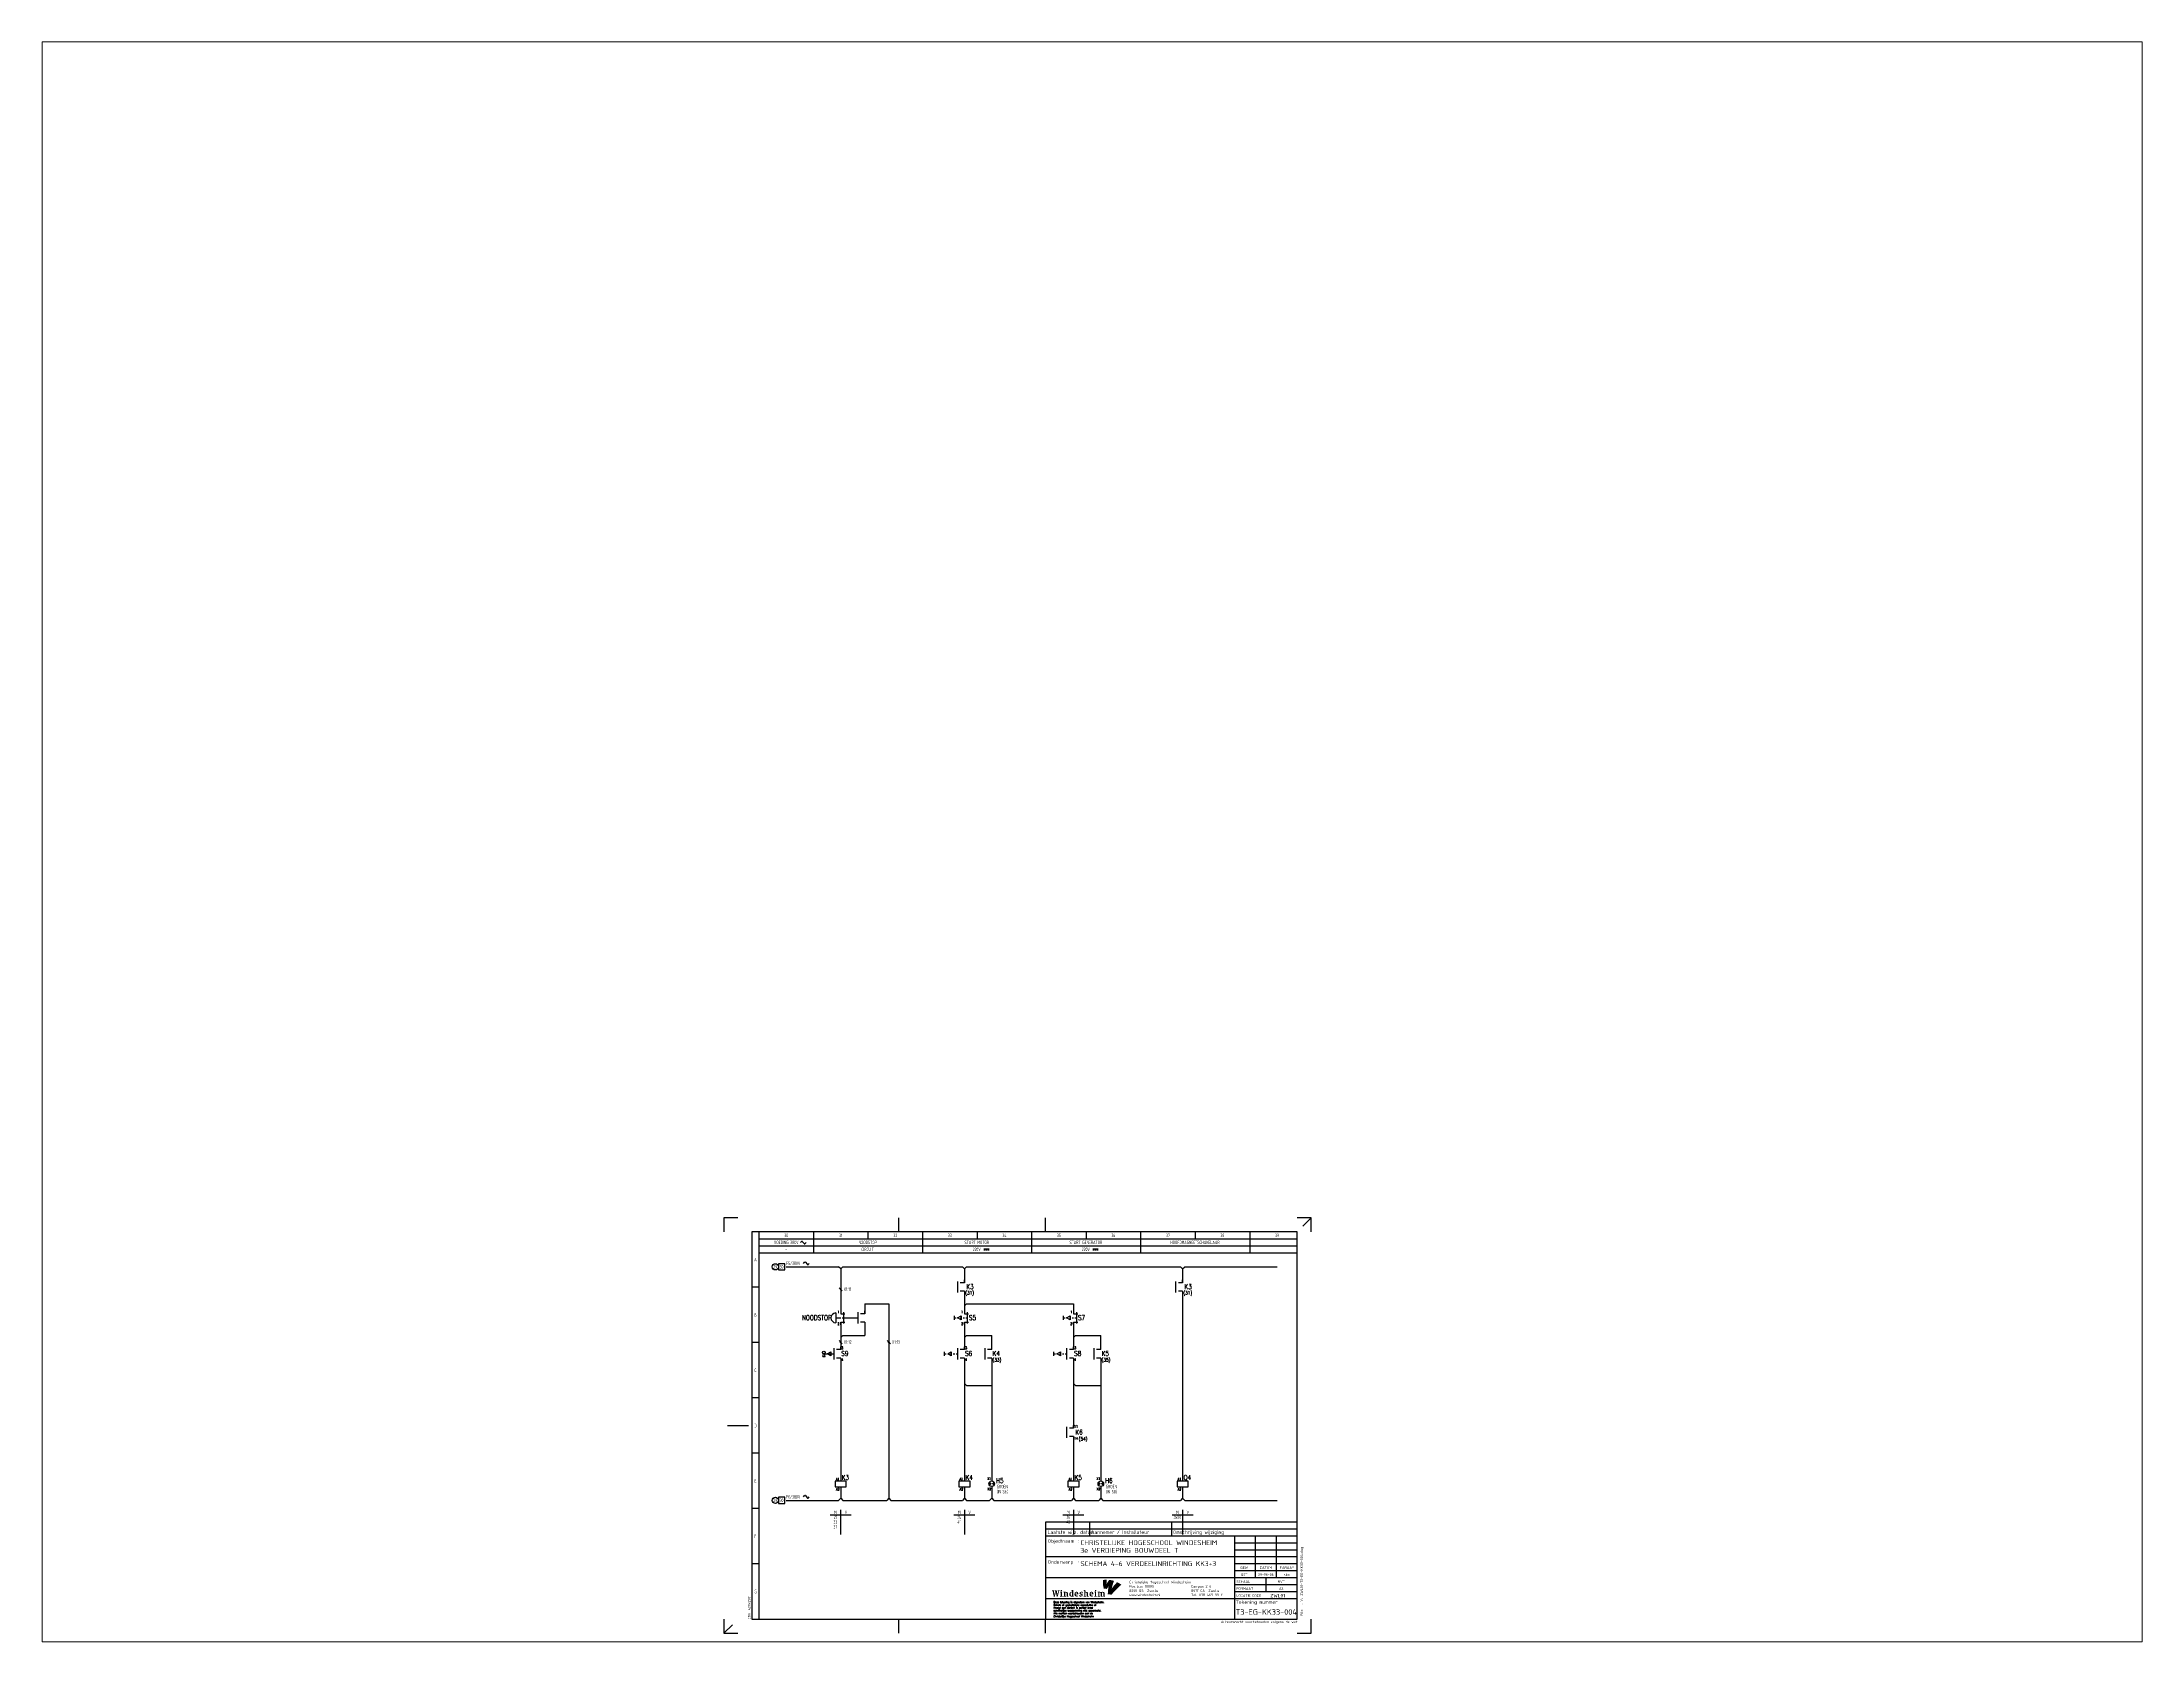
# Paper-space layout 'Layout1' of a CAD drawing. Header units: millimetres. Extents: x 27 to 240, y 20 to 183.
# The model-space entities are those that its viewports show. They can reach past a viewport. Long polylines and large blocks are cut down to what shows.
import ezdxf
from ezdxf.enums import TextEntityAlignment as Align

# ---------------------------------------------------------------- set-up
doc = ezdxf.new("R2010")
doc.units = ezdxf.units.MM
doc.linetypes.add('HIDDEN2', pattern=[4.6875, 3.125, -1.5625])
doc.layers.get('0').update_dxf_attribs({"linetype": 'CONTINUOUS'})
for name, color, linetype in [('00att018', 1, 'CONTINUOUS'), ('00att025', 2, 'CONTINUOUS'), ('00att035', 3, 'CONTINUOUS'), ('00att050', 4, 'CONTINUOUS'), ('00kad018', 1, 'CONTINUOUS'), ('00kad025', 2, 'CONTINUOUS'), ('00kad070', 5, 'CONTINUOUS'), ('BL$2----_KADER', 7, 'CONTINUOUS'), ('BL$4----_STEMPEL', 7, 'CONTINUOUS'), ('ByLayer', 2, 'CONTINUOUS'), ('D25', 1, 'CONTINUOUS'), ('D35', 2, 'CONTINUOUS'), ('EL6-----', 7, 'CONTINUOUS'), ('LAAG_1', 160, 'CONTINUOUS')]:
    doc.layers.add(name, color=color, linetype=linetype)
doc.styles.add('EDU', font='ROMANS.SHX', dxfattribs={"height": 2.5})
doc.styles.add('ISO', font='isocp.shx')
doc.styles.add('ROMANS', font='romans', dxfattribs={"height": 2})
doc.styles.get("Standard").update_dxf_attribs({"font": 'ISOCP'})

# ---------------------------------------------------------------- blocks, each defined once
blk = doc.blocks.new('a3-windesheim-hor')
at = {"layer": '00kad018', "color": 1}
for p, q in [((0, 297), (0, 287)), ((10, 297), (0, 297)), ((125, 287), (125, 297)), ((230, 287), (230, 297)), ((420, 297), (410, 297)), ((420, 297), (414, 291)), ((420, 287), (420, 297)), ((2.5, 148.5), (17.5, 148.5)), ((0, 10), (0, 0)), ((0, 0), (6, 6)), ((0, 0), (10, 0)), ((125, 0), (125, 10)), ((230, 0), (230, 10)), ((410, 0), (420, 0)), ((420, 0), (420, 10))]:
    blk.add_line(p, q, dxfattribs=at)
at = {"layer": '00kad070', "color": 5}
for p, q in [((20, 287), (20, 10)), ((410, 287), (20, 287)), ((410, 10), (410, 287)), ((20, 10), (410, 10))]:
    blk.add_line(p, q, dxfattribs=at)
at = {"layer": '00att018', "color": 1, "style": 'ISO'}
blk.add_text('afm. 420x297', height=1.8, rotation=90, dxfattribs=at).set_placement((19, 10))
blk.add_text('Auteursrecht voorbehouden volgens de wet', height=1.8, dxfattribs=at).set_placement((410.1, 7.2), align=Align.RIGHT)
blk = doc.blocks.new('AI9-BLK4')
at = {"layer": 'LAAG_1'}
h = blk.add_hatch(color=40, dxfattribs=at)
edge = h.paths.add_edge_path()
edge.add_spline(control_points=[(7.1, 7.2), (4.8, 4.7), (2.6, 2.6), (-0.7, -2.1), (0, 0.5), (1.3, 5.9), (2.6, 9), (0.7, 9.7), (-2.2, 10.3), (-4.1, 10.4), (-5.5, 8.8), (-7.5, 5.5), (-8.1, 4.4), (-8, 6.9), (-7.7, 9.3), (-7.6, 10.6), (-9.6, 10.7), (-11, 10.6), (-13.2, 10.3), (-13.3, 6), (-13.1, 2), (-12, -2), (-10.8, -2.1), (-7.6, -2.4), (-7.6, -2.4), (-7.1, -1.7), (-6.1, 0), (-5, 1.4), (-5.4, -0.9), (-5.9, -4.1), (-6.1, -7.2), (-6.1, -8.1), (-6.2, -9.1), (-6.2, -10.1), (-4.7, -10.2), (-1, -10.6), (-0.7, -10.6), (-0.7, -10.6), (-0.7, -10.6), (-0.7, -10.6), (-0.7, -10.6), (-0.7, -10.6), (-0.7, -10.6), (0.7, -8.8), (2.3, -7), (3.6, -5.5), (4.7, -4.4), (5.7, -3.3), (6.7, -2.4), (9.3, 0.1), (11.5, 2.1), (13.2, 3.5), (11, 5.1), (9.5, 6.1), (7.1, 7.2)], knot_values=[0, 0, 0, 0, 1, 1, 1, 2, 2, 2, 3, 3, 3, 4, 4, 4, 5, 5, 5, 6, 6, 6, 7, 7, 7, 8, 8, 8, 9, 9, 9, 10, 10, 10, 11, 11, 11, 12, 12, 12, 13, 13, 13, 14, 14, 14, 15, 15, 15, 16, 16, 16, 17, 17, 17, 18, 18, 18, 18], degree=3, periodic=0)
h = blk.add_hatch(color=154, dxfattribs=at)
edge = h.paths.add_edge_path()
edge.add_spline(control_points=[(-0.7, -10.6), (-0.7, -10.6), (-0.7, -10.6), (-0.7, -10.6), (-0.7, -10.6), (-0.7, -10.6), (-0.7, -10.6)], knot_values=[0, 0, 0, 0, 1, 1, 1, 2, 2, 2, 2], degree=3, periodic=0)
h = blk.add_hatch(color=154, dxfattribs=at)
edge = h.paths.add_edge_path()
edge.add_spline(control_points=[(-0.7, -10.6), (-0.7, -10.6), (-0.7, -10.6), (-0.7, -10.6), (-0.7, -10.6), (-0.7, -10.6), (-0.7, -10.6)], knot_values=[0, 0, 0, 0, 1, 1, 1, 2, 2, 2, 2], degree=3, periodic=0)
blk = doc.blocks.new('AI9-BLK3')
at = {"layer": 'LAAG_1'}
h = blk.add_hatch(color=154, dxfattribs=at)
edge = h.paths.add_edge_path()
edge.add_spline(control_points=[(-27.8, 3.2), (-27.8, 3.2), (-29.8, -4.7), (-29.8, -4.7), (-29.8, -4.7), (-31.2, -4.7), (-31.2, -4.7), (-31.2, -4.7), (-32.5, 1.8), (-32.5, 1.8), (-32.5, 1.8), (-33.9, -4.7), (-33.9, -4.7), (-33.9, -4.7), (-35.4, -4.7), (-35.4, -4.7), (-35.4, -4.7), (-37.2, 3.2), (-37.2, 3.2), (-37.2, 3.2), (-38, 3.2), (-38, 3.2), (-38, 3.2), (-38, 4.2), (-38, 4.2), (-38, 4.2), (-34.8, 4.2), (-34.8, 4.2), (-34.8, 4.2), (-34.8, 3.2), (-34.8, 3.2), (-34.8, 3.2), (-35.4, 3.2), (-35.4, 3.2), (-35.4, 3.2), (-34.4, -2.1), (-34.4, -2.1), (-34.4, -2.1), (-33.2, 3.3), (-33.2, 3.3), (-33.2, 3.3), (-33.7, 3.3), (-33.7, 3.3), (-33.7, 3.3), (-33.7, 4.2), (-33.7, 4.2), (-33.7, 4.2), (-31.3, 4.2), (-31.3, 4.2), (-31.3, 4.2), (-30.2, -2.1), (-30.2, -2.1), (-30.2, -2.1), (-29, 3.2), (-29, 3.2), (-29, 3.2), (-29.8, 3.2), (-29.8, 3.2), (-29.8, 3.2), (-29.8, 4.2), (-29.8, 4.2), (-29.8, 4.2), (-27.2, 4.2), (-27.2, 4.2), (-27.2, 4.2), (-27.2, 3.2), (-27.2, 3.2), (-27.2, 3.2), (-27.8, 3.2), (-27.8, 3.2)], knot_values=[0, 0, 0, 0, 1, 1, 1, 2, 2, 2, 3, 3, 3, 4, 4, 4, 5, 5, 5, 6, 6, 6, 7, 7, 7, 8, 8, 8, 9, 9, 9, 10, 10, 10, 11, 11, 11, 12, 12, 12, 13, 13, 13, 14, 14, 14, 15, 15, 15, 16, 16, 16, 17, 17, 17, 18, 18, 18, 19, 19, 19, 20, 20, 20, 21, 21, 21, 22, 22, 22, 23, 23, 23, 23], degree=3, periodic=0)
h = blk.add_hatch(color=154, dxfattribs=at)
edge = h.paths.add_edge_path()
edge.add_spline(control_points=[(-26.4, -4.7), (-26.4, -4.7), (-26.4, -3.9), (-26.4, -3.9), (-26.4, -3.9), (-25.5, -3.9), (-25.5, -3.9), (-25.5, -3.9), (-25.5, 1.2), (-25.5, 1.2), (-25.5, 1.2), (-26.4, 1.2), (-26.4, 1.2), (-26.4, 1.2), (-26.4, 2), (-26.4, 2), (-26.4, 2), (-23.8, 2), (-23.8, 2), (-23.8, 2), (-23.8, -3.9), (-23.8, -3.9), (-23.8, -3.9), (-22.9, -3.9), (-22.9, -3.9), (-22.9, -3.9), (-22.9, -4.7), (-22.9, -4.7), (-22.9, -4.7), (-26.4, -4.7), (-26.4, -4.7)], knot_values=[0, 0, 0, 0, 1, 1, 1, 2, 2, 2, 3, 3, 3, 4, 4, 4, 5, 5, 5, 6, 6, 6, 7, 7, 7, 8, 8, 8, 9, 9, 9, 10, 10, 10, 10], degree=3, periodic=0)
edge = h.paths.add_edge_path()
edge.add_spline(control_points=[(-24.7, 2.7), (-25.2, 2.7), (-25.7, 3.2), (-25.7, 3.7), (-25.7, 4.3), (-25.2, 4.8), (-24.7, 4.8), (-24.1, 4.8), (-23.6, 4.3), (-23.6, 3.7), (-23.6, 3.2), (-24.1, 2.7), (-24.7, 2.7)], knot_values=[0, 0, 0, 0, 1, 1, 1, 2, 2, 2, 3, 3, 3, 4, 4, 4, 4], degree=3, periodic=0)
h = blk.add_hatch(color=154, dxfattribs=at)
edge = h.paths.add_edge_path()
edge.add_spline(control_points=[(-17, -4.7), (-17, -4.7), (-17, -0.9), (-17, -0.9), (-17, -0.3), (-17.2, 0.2), (-17.5, 0.5), (-17.9, 0.9), (-18.3, 1.1), (-18.9, 1.1), (-19, 1.1), (-19, 1.1), (-19.1, 1.1), (-19.1, 1.1), (-19.1, -3.9), (-19.1, -3.9), (-19.1, -3.9), (-18.2, -3.9), (-18.2, -3.9), (-18.2, -3.9), (-18.2, -4.7), (-18.2, -4.7), (-18.2, -4.7), (-21.7, -4.7), (-21.7, -4.7), (-21.7, -4.7), (-21.7, -3.9), (-21.7, -3.9), (-21.7, -3.9), (-20.8, -3.9), (-20.8, -3.9), (-20.8, -3.9), (-20.8, 1.2), (-20.8, 1.2), (-20.8, 1.2), (-21.7, 1.2), (-21.7, 1.2), (-21.7, 1.2), (-21.7, 2), (-21.7, 2), (-21.7, 2), (-19.4, 2), (-19.4, 2), (-19.1, 2), (-18.9, 2), (-18.6, 2), (-17, 2), (-16.3, 1.9), (-15.9, 1.4), (-15.5, 1), (-15.3, 0.6), (-15.3, -0.2), (-15.3, -0.2), (-15.3, -3.9), (-15.3, -3.9), (-15.3, -3.9), (-14.5, -3.9), (-14.5, -3.9), (-14.5, -3.9), (-14.5, -4.7), (-14.5, -4.7), (-14.5, -4.7), (-17, -4.7), (-17, -4.7)], knot_values=[0, 0, 0, 0, 1, 1, 1, 2, 2, 2, 3, 3, 3, 4, 4, 4, 5, 5, 5, 6, 6, 6, 7, 7, 7, 8, 8, 8, 9, 9, 9, 10, 10, 10, 11, 11, 11, 12, 12, 12, 13, 13, 13, 14, 14, 14, 15, 15, 15, 16, 16, 16, 17, 17, 17, 18, 18, 18, 19, 19, 19, 20, 20, 20, 21, 21, 21, 21], degree=3, periodic=0)
h = blk.add_hatch(color=154, dxfattribs=at)
edge = h.paths.add_edge_path(flags=16)
edge.add_spline(control_points=[(-6.8, -4.7), (-6.8, -4.7), (-6.8, -3.9), (-6.8, -3.9), (-6.8, -3.9), (-7.6, -3.9), (-7.6, -3.9), (-7.6, -3.9), (-7.6, 4.5), (-7.6, 4.5), (-7.6, 4.5), (-10.2, 4.5), (-10.2, 4.5), (-10.2, 4.5), (-10.2, 3.6), (-10.2, 3.6), (-10.2, 3.6), (-9.3, 3.6), (-9.3, 3.6), (-9.3, 3.6), (-9.3, 2), (-9.3, 2), (-9.6, 2), (-9.8, 2), (-10.2, 2), (-11.9, 2), (-13.2, 0.7), (-13.2, -1.5), (-13.2, -3.8), (-12.3, -4.8), (-10.3, -4.8), (-9.9, -4.8), (-9.3, -4.7), (-9.1, -4.7), (-9.1, -4.7), (-6.8, -4.7), (-6.8, -4.7)], knot_values=[0, 0, 0, 0, 1, 1, 1, 2, 2, 2, 3, 3, 3, 4, 4, 4, 5, 5, 5, 6, 6, 6, 7, 7, 7, 8, 8, 8, 9, 9, 9, 10, 10, 10, 11, 11, 11, 12, 12, 12, 12], degree=3, periodic=0)
edge = h.paths.add_edge_path()
edge.add_spline(control_points=[(-9.3, -3.7), (-9.5, -3.8), (-9.6, -3.8), (-9.8, -3.8), (-10.8, -3.8), (-11.5, -3.1), (-11.5, -1.2), (-11.5, 0.4), (-10.9, 1.1), (-10, 1.1), (-9.7, 1.1), (-9.5, 1), (-9.3, 1), (-9.3, 1), (-9.3, -3.7), (-9.3, -3.7)], knot_values=[0, 0, 0, 0, 1, 1, 1, 2, 2, 2, 3, 3, 3, 4, 4, 4, 5, 5, 5, 5], degree=3, periodic=0)
h = blk.add_hatch(color=154, dxfattribs=at)
edge = h.paths.add_edge_path(flags=16)
edge.add_spline(control_points=[(-0.4, -1.4), (-0.4, 1), (-1.2, 2.1), (-3, 2.1), (-4.8, 2.1), (-5.9, 0.7), (-5.9, -1.4), (-5.9, -3.6), (-4.8, -4.8), (-2.7, -4.8), (-1.9, -4.8), (-1.2, -4.6), (-0.7, -4.4), (-0.7, -4.4), (-0.7, -3.5), (-0.7, -3.5), (-1.2, -3.6), (-1.6, -3.6), (-2, -3.6), (-3.4, -3.6), (-4.2, -2.5), (-4.2, -1.4), (-4.2, -1.4), (-0.4, -1.4), (-0.4, -1.4)], knot_values=[0, 0, 0, 0, 1, 1, 1, 2, 2, 2, 3, 3, 3, 4, 4, 4, 5, 5, 5, 6, 6, 6, 7, 7, 7, 8, 8, 8, 8], degree=3, periodic=0)
edge = h.paths.add_edge_path()
edge.add_spline(control_points=[(-2.2, -0.5), (-2.2, -0.5), (-4.2, -0.5), (-4.2, -0.5), (-4.2, 0.5), (-3.8, 1.1), (-3.2, 1.1), (-2.6, 1.1), (-2.2, 0.6), (-2.2, -0.5)], knot_values=[0, 0, 0, 0, 1, 1, 1, 2, 2, 2, 3, 3, 3, 3], degree=3, periodic=0)
h = blk.add_hatch(color=154, dxfattribs=at)
edge = h.paths.add_edge_path()
edge.add_spline(control_points=[(3.2, -4.8), (2.4, -4.8), (1.5, -4.6), (1.3, -4.5), (1.3, -4.5), (1.3, -2.7), (1.3, -2.7), (1.3, -2.7), (2.3, -2.7), (2.3, -2.7), (2.3, -2.7), (2.3, -3.6), (2.3, -3.6), (2.6, -3.7), (2.9, -3.8), (3.3, -3.8), (4.1, -3.8), (4.5, -3.5), (4.5, -3), (4.5, -2.5), (4.1, -2.3), (3.5, -2.1), (3.5, -2.1), (2.7, -1.8), (2.7, -1.8), (1.8, -1.5), (1.3, -1), (1.3, 0.1), (1.3, 1.2), (2.3, 2.1), (3.9, 2.1), (4.6, 2.1), (5.3, 2), (5.7, 1.9), (5.7, 1.9), (5.7, 0), (5.7, 0), (5.7, 0), (4.7, 0), (4.7, 0), (4.7, 0), (4.7, 1), (4.7, 1), (4.4, 1.1), (4.2, 1.1), (3.9, 1.1), (3.2, 1.1), (2.8, 0.8), (2.8, 0.4), (2.8, 0), (3, -0.2), (3.6, -0.4), (3.6, -0.4), (4.4, -0.7), (4.4, -0.7), (5.4, -1), (6, -1.6), (6, -2.6), (6, -4), (4.8, -4.8), (3.2, -4.8)], knot_values=[0, 0, 0, 0, 1, 1, 1, 2, 2, 2, 3, 3, 3, 4, 4, 4, 5, 5, 5, 6, 6, 6, 7, 7, 7, 8, 8, 8, 9, 9, 9, 10, 10, 10, 11, 11, 11, 12, 12, 12, 13, 13, 13, 14, 14, 14, 15, 15, 15, 16, 16, 16, 17, 17, 17, 18, 18, 18, 19, 19, 19, 20, 20, 20, 20], degree=3, periodic=0)
h = blk.add_hatch(color=154, dxfattribs=at)
edge = h.paths.add_edge_path()
edge.add_spline(control_points=[(11.8, -4.7), (11.8, -4.7), (11.8, -1), (11.8, -1), (11.8, -0.3), (11.7, 0.2), (11.3, 0.5), (10.9, 0.9), (10.5, 1.1), (10, 1.1), (9.9, 1.1), (9.8, 1.1), (9.7, 1.1), (9.7, 1.1), (9.7, -3.9), (9.7, -3.9), (9.7, -3.9), (10.6, -3.9), (10.6, -3.9), (10.6, -3.9), (10.6, -4.7), (10.6, -4.7), (10.6, -4.7), (7.1, -4.7), (7.1, -4.7), (7.1, -4.7), (7.1, -3.9), (7.1, -3.9), (7.1, -3.9), (8, -3.9), (8, -3.9), (8, -3.9), (8, 3.6), (8, 3.6), (8, 3.6), (7.2, 3.6), (7.2, 3.6), (7.2, 3.6), (7.2, 4.5), (7.2, 4.5), (7.2, 4.5), (9.7, 4.5), (9.7, 4.5), (9.7, 4.5), (9.7, 2), (9.7, 2), (9.9, 2), (10.2, 2), (10.5, 2), (11.9, 2), (12.5, 1.8), (13, 1.4), (13.4, 1), (13.5, 0.5), (13.5, -0.2), (13.5, -0.2), (13.5, -3.9), (13.5, -3.9), (13.5, -3.9), (14.3, -3.9), (14.3, -3.9), (14.3, -3.9), (14.3, -4.7), (14.3, -4.7), (14.3, -4.7), (11.8, -4.7), (11.8, -4.7)], knot_values=[0, 0, 0, 0, 1, 1, 1, 2, 2, 2, 3, 3, 3, 4, 4, 4, 5, 5, 5, 6, 6, 6, 7, 7, 7, 8, 8, 8, 9, 9, 9, 10, 10, 10, 11, 11, 11, 12, 12, 12, 13, 13, 13, 14, 14, 14, 15, 15, 15, 16, 16, 16, 17, 17, 17, 18, 18, 18, 19, 19, 19, 20, 20, 20, 21, 21, 21, 22, 22, 22, 22], degree=3, periodic=0)
h = blk.add_hatch(color=154, dxfattribs=at)
edge = h.paths.add_edge_path(flags=16)
edge.add_spline(control_points=[(21.1, -1.4), (21.1, 1), (20.4, 2.1), (18.5, 2.1), (16.7, 2.1), (15.6, 0.7), (15.6, -1.4), (15.6, -3.6), (16.8, -4.8), (18.9, -4.8), (19.6, -4.8), (20.3, -4.6), (20.8, -4.4), (20.8, -4.4), (20.8, -3.5), (20.8, -3.5), (20.4, -3.6), (19.9, -3.6), (19.5, -3.6), (18.1, -3.6), (17.3, -2.5), (17.3, -1.4), (17.3, -1.4), (21.1, -1.4), (21.1, -1.4)], knot_values=[0, 0, 0, 0, 1, 1, 1, 2, 2, 2, 3, 3, 3, 4, 4, 4, 5, 5, 5, 6, 6, 6, 7, 7, 7, 8, 8, 8, 8], degree=3, periodic=0)
edge = h.paths.add_edge_path()
edge.add_spline(control_points=[(19.3, -0.5), (19.3, -0.5), (17.3, -0.5), (17.3, -0.5), (17.3, 0.5), (17.8, 1.1), (18.4, 1.1), (18.9, 1.1), (19.3, 0.6), (19.3, -0.5)], knot_values=[0, 0, 0, 0, 1, 1, 1, 2, 2, 2, 3, 3, 3, 3], degree=3, periodic=0)
h = blk.add_hatch(color=154, dxfattribs=at)
edge = h.paths.add_edge_path()
edge.add_spline(control_points=[(22.5, -4.7), (22.5, -4.7), (22.5, -3.9), (22.5, -3.9), (22.5, -3.9), (23.4, -3.9), (23.4, -3.9), (23.4, -3.9), (23.4, 1.2), (23.4, 1.2), (23.4, 1.2), (22.5, 1.2), (22.5, 1.2), (22.5, 1.2), (22.5, 2), (22.5, 2), (22.5, 2), (25.1, 2), (25.1, 2), (25.1, 2), (25.1, -3.9), (25.1, -3.9), (25.1, -3.9), (26, -3.9), (26, -3.9), (26, -3.9), (26, -4.7), (26, -4.7), (26, -4.7), (22.5, -4.7), (22.5, -4.7)], knot_values=[0, 0, 0, 0, 1, 1, 1, 2, 2, 2, 3, 3, 3, 4, 4, 4, 5, 5, 5, 6, 6, 6, 7, 7, 7, 8, 8, 8, 9, 9, 9, 10, 10, 10, 10], degree=3, periodic=0)
edge = h.paths.add_edge_path()
edge.add_spline(control_points=[(24.2, 2.7), (23.6, 2.7), (23.2, 3.2), (23.2, 3.7), (23.2, 4.3), (23.6, 4.8), (24.2, 4.8), (24.8, 4.8), (25.3, 4.3), (25.3, 3.7), (25.3, 3.2), (24.8, 2.7), (24.2, 2.7)], knot_values=[0, 0, 0, 0, 1, 1, 1, 2, 2, 2, 3, 3, 3, 4, 4, 4, 4], degree=3, periodic=0)
h = blk.add_hatch(color=154, dxfattribs=at)
edge = h.paths.add_edge_path()
edge.add_spline(control_points=[(35.5, -4.7), (35.5, -4.7), (35.5, -0.9), (35.5, -0.9), (35.5, -0.3), (35.3, 0.2), (35, 0.5), (34.7, 0.9), (34.2, 1.1), (33.5, 1.1), (33.4, 1.1), (33.3, 1), (33.2, 1), (33.4, 0.8), (33.5, 0.3), (33.5, -0.1), (33.5, -0.1), (33.5, -3.9), (33.5, -3.9), (33.5, -3.9), (34.3, -3.9), (34.3, -3.9), (34.3, -3.9), (34.3, -4.7), (34.3, -4.7), (34.3, -4.7), (31.8, -4.7), (31.8, -4.7), (31.8, -4.7), (31.8, -0.9), (31.8, -0.9), (31.8, -0.2), (31.6, 0.2), (31.3, 0.5), (30.9, 0.9), (30.5, 1.1), (30, 1.1), (30, 1.1), (29.9, 1.1), (29.8, 1.1), (29.8, 1.1), (29.8, -3.9), (29.8, -3.9), (29.8, -3.9), (30.6, -3.9), (30.6, -3.9), (30.6, -3.9), (30.6, -4.7), (30.6, -4.7), (30.6, -4.7), (27.2, -4.7), (27.2, -4.7), (27.2, -4.7), (27.2, -3.9), (27.2, -3.9), (27.2, -3.9), (28.1, -3.9), (28.1, -3.9), (28.1, -3.9), (28.1, 1.2), (28.1, 1.2), (28.1, 1.2), (27.2, 1.2), (27.2, 1.2), (27.2, 1.2), (27.2, 2), (27.2, 2), (27.2, 2), (29.6, 2), (29.6, 2), (29.9, 2), (30.2, 2), (30.4, 2), (31.4, 2), (31.9, 1.9), (32.5, 1.7), (33, 1.9), (33.7, 2), (34.5, 2), (35.6, 2), (36.3, 1.8), (36.7, 1.4), (37.1, 1), (37.2, 0.5), (37.2, -0.1), (37.2, -0.1), (37.2, -3.9), (37.2, -3.9), (37.2, -3.9), (38, -3.9), (38, -3.9), (38, -3.9), (38, -4.7), (38, -4.7), (38, -4.7), (35.5, -4.7), (35.5, -4.7)], knot_values=[0, 0, 0, 0, 1, 1, 1, 2, 2, 2, 3, 3, 3, 4, 4, 4, 5, 5, 5, 6, 6, 6, 7, 7, 7, 8, 8, 8, 9, 9, 9, 10, 10, 10, 11, 11, 11, 12, 12, 12, 13, 13, 13, 14, 14, 14, 15, 15, 15, 16, 16, 16, 17, 17, 17, 18, 18, 18, 19, 19, 19, 20, 20, 20, 21, 21, 21, 22, 22, 22, 23, 23, 23, 24, 24, 24, 25, 25, 25, 26, 26, 26, 27, 27, 27, 28, 28, 28, 29, 29, 29, 30, 30, 30, 31, 31, 31, 32, 32, 32, 32], degree=3, periodic=0)
blk = doc.blocks.new('CHW_ONDERHOEK')
at = {"layer": '00kad025', "color": 2}
for p, q in [((-190, 79.5), (-190, 69.5)), ((-10, 79.5), (-190, 79.5)), ((-158.5, 79.5), (-158.5, 69.5)), ((-100, 79.5), (-100, 69.5)), ((-10, 74.5), (-190, 74.5)), ((-10, 64.5), (-55, 64.5)), ((-40, 69.5), (-40, 39.5)), ((-25, 69.5), (-25, 39.5)), ((-10, 59.5), (-55, 59.5)), ((-10, 54.5), (-55, 54.5)), ((-10, 49.5), (-55, 49.5)), ((-32.5, 39.5), (-32.5, 34.5)), ((-32.5, 34.5), (-32.5, 29.5))]:
    blk.add_line(p, q, dxfattribs=at)
at = {"layer": '00kad070', "color": 5}
for p, q in [((-10, 69.5), (-190, 69.5)), ((-190, 69.5), (-190, 10)), ((-55, 69.5), (-55, 10)), ((-55, 54.5), (-190, 54.5)), ((-10, 39.5), (-190, 39.5)), ((-10, 44.5), (-55, 44.5)), ((-10, 34.5), (-55, 34.5)), ((-55, 24.5), (-190, 24.5)), ((-10, 29.5), (-55, 29.5)), ((-10, 24.5), (-55, 24.5))]:
    blk.add_line(p, q, dxfattribs=at)
at = {"color": 7, "xscale": 0.5, "yscale": 0.5, "zscale": 0.5}
for name, p in [('AI9-BLK3', (-166.4, 28.6)), ('AI9-BLK4', (-142.4, 32.9))]:
    blk.add_blockref(name, p, dxfattribs=at)
at = {"color": 1, "style": 'ISO'}
for s, p in [('Christelijke Hogeschool Windesheim', (-130.2, 35.7)), ('Postbus 10090', (-130.2, 32.6)), ('8000 GB  Zwolle', (-130.2, 29.5)), ('Campus 2-6', (-85.9, 32.6)), ('8017 CA  Zwolle', (-85.9, 29.5)), ('www.windesheim.nl', (-130.2, 26.5)), ('Tel. 038 469 99 11', (-85.9, 26.5))]:
    blk.add_text(s, height=1.8, dxfattribs=at).set_placement(p)
at = {"layer": '00att018', "color": 1, "style": 'ISO'}
for s, p in [('GEW', (-48, 46)), ('DATUM', (-32.5, 46)), ('PARAAF', (-17.5, 46)), ('GET', (-48, 41))]:
    blk.add_text(s, height=1.8, dxfattribs=at).set_placement(p, align=Align.CENTER)
for s, p in [('SCHAAL', (-53.5, 36)), ('FORMAAT', (-53.5, 31))]:
    blk.add_text(s, height=1.8, dxfattribs=at).set_placement(p)
at = {"layer": '00att018', "color": 1, "linetype": 'Continuous', "style": 'EDU'}
for s, p in [('Deze tekening is eigendom van Windesheim.', (-184.2, 21.6)), ('Gehele of gedeeltelijke reproduktie of', (-184.2, 19.6)), ('inzage aan derden is zonder onze', (-184.2, 17.6)), ('schriftelijke toestemming niet geoorloofd.', (-184.2, 15.6)), ('Alle rechten voorbehouden aan de', (-184.2, 13.6)), ('Christelijke Hogeschool Windesheim', (-184.2, 11.4))]:
    blk.add_text(s, height=1.2, dxfattribs=at).set_placement(p)
at = {"layer": '00att018', "color": 1, "style": 'ISO', "width": 0.9}
blk.add_text('....\\\\', height=1.8, rotation=90, dxfattribs=at).set_placement((-6, 20.5))
at = {"layer": '00att018', "color": 1, "style": 'ISO'}
blk.add_text('File:', height=1.8, rotation=90, dxfattribs=at).set_placement((-6, 12.5))
for tag, p in [('WZ_CODED', (-48, 66.1)), ('WZ_CODEC', (-48, 61.1)), ('WZ_DATUMD', (-32.5, 66.1)), ('WZ_DATUMC', (-32.5, 61.1)), ('WZ_WZGOEDD', (-17.5, 66.1)), ('WZ_WZGOEDC', (-17.5, 61.1)), ('WZ_CODEA', (-48, 51.1)), ('WZ_CODEB', (-48, 56.1)), ('WZ_DATUMB', (-32.5, 56.1)), ('WZ_DATUMA', (-32.5, 51.1)), ('WZ_WZGOEDB', (-17.5, 56.1)), ('WZ_WZGOEDA', (-17.5, 51.1)), ('TKDATCREAT', (-32.5, 41)), ('TKFORMAAT', (-21.5, 31)), ('TKSCHAAL', (-21.5, 36)), ('TKINIT', (-17.5, 41))]:
    blk.add_attdef(tag, text='', height=1.8, dxfattribs=at).set_placement(p, align=Align.CENTER)
blk.add_attdef('DWGNAME', (-6, 26.9), '', height=1.8, rotation=90, dxfattribs=at)
at = {"layer": '00att025', "color": 2, "style": 'ISO'}
for s, p in [('Objectnaam', (-188.5, 64.7)), ('Onderwerp', (-188.5, 49.7)), ('Tekening nummer', (-54, 21))]:
    blk.add_text(s, height=2.5, dxfattribs=at).set_placement(p)
at = {"layer": '00att025', "style": 'ISO'}
for p in [(-167, 64.7), (-167, 49.8)]:
    blk.add_text(':', height=2.5, dxfattribs=at).set_placement(p)
at = {"layer": '00att025', "color": 1, "style": 'ISO'}
blk.add_text('LOCATIE CODE :', height=1.8, dxfattribs=at).set_placement((-53.5, 26))
at = {"layer": '00att025', "color": 2, "style": 'ISO'}
for tag, p in [('WZ_DATUM', (-184, 75.9)), ('WZ_AANNEMER_INSTALATEUR', (-157.5, 75.9)), ('WZ_OMSCHR', (-99, 75.9))]:
    blk.add_attdef(tag, p, '', height=2.5, dxfattribs=at)
at = {"layer": '00att025', "color": 3, "style": 'ISO'}
blk.add_attdef('TKVRIJ2', text='', height=2.5, dxfattribs=at).set_placement((-24, 25.6), align=Align.CENTER)
at = {"layer": '00att035', "color": 3, "style": 'ISO'}
for s, p in [('Laatste wijz. datum', (-188.5, 71)), ('Aannemer / Installateur', (-157.5, 71)), ('Omschrijving wijziging', (-99, 71))]:
    blk.add_text(s, height=2.5, dxfattribs=at).set_placement(p)
for tag, p in [('TK1OMSCHR', (-165.1, 57.5)), ('PROMSCHR', (-165.1, 63)), ('TK2OMSCHR', (-165.1, 48)), ('TKVRIJ1', (-165.1, 42.5))]:
    blk.add_attdef(tag, p, '', height=3.5, dxfattribs=at)
at = {"layer": '00att050', "color": 4, "style": 'ISO'}
blk.add_attdef('TKFASE', text='', height=5, dxfattribs=at).set_placement((-14.5, 82), align=Align.RIGHT)
blk.add_attdef('TKTEKNR', text='', height=5, dxfattribs=at).set_placement((-32.2, 13.2), align=Align.CENTER)
blk = doc.blocks.new('071501')
blk.add_lwpolyline([(0, -4), (4, -4), (4, 0), (-4, 0), (-4, -4)], close=True)
blk = doc.blocks.new('020204')
at = {"linetype": 'Continuous'}
for points in [[(-2, 0), (-1.3, 0.9)], [(-0.7, 0.9), (0.6, -0.7)], [(1.4, -0.7), (2, 0)]]:
    blk.add_lwpolyline(points, dxfattribs=at)
for centre, radius, start, end in [((-1, 0.5), 0.488, 25.9844, 154.0156), ((1, -0.4), 0.549, 216.8699, 323.1301)]:
    blk.add_arc(centre, radius, start, end, dxfattribs=at)
blk = doc.blocks.new('BOVEN')
at = {"layer": 'D25'}
for q in [(1.5, 0), (-1.5, 0)]:
    blk.add_line((0, -1.5), q, dxfattribs=at)
blk = doc.blocks.new('VOOR45')
at = {"layer": 'D25'}
blk.add_lwpolyline([(-5.5, -2.25), (-1, -2.25), (-1, 2.25), (-5.5, 2.25)], close=True, dxfattribs=at)
blk.add_circle((-7.75, 0), 2.25, dxfattribs=at)
at = {"layer": 'D25', "width": 0.7}
for tag, p in [('L', (-7.75, 0)), ('R', (-3.25, 0))]:
    blk.add_attdef(tag, text='', height=2.5, dxfattribs=at).set_placement(p, align=Align.MIDDLE)
blk = doc.blocks.new('MV-NED')
at = {"layer": 'D25'}
for p, q in [((-154.25, -90), (-139.25, -90)), ((-146.75, -86.5), (-146.75, -104))]:
    blk.add_line(p, q, dxfattribs=at)
at = {"layer": 'D25', "width": 0.7}
for s, p in [('M', (-150.5, -88.25)), ('V', (-143, -88.25))]:
    blk.add_text(s, height=2.5, dxfattribs=at).set_placement(p, align=Align.MIDDLE)
for tag, p in [('MAAK-4', (-150.5, -102.25)), ('MAAK-3', (-150.5, -98.75)), ('MAAK-2', (-150.5, -95.25)), ('MAAK-1', (-150.5, -91.75)), ('VERBREEK-4', (-143, -102.25)), ('VERBREEK-3', (-143, -98.75)), ('VERBREEK-2', (-143, -95.25)), ('VERBREEK-1', (-143, -91.75))]:
    blk.add_attdef(tag, text='', height=2.5, dxfattribs=at).set_placement(p, align=Align.MIDDLE)
blk = doc.blocks.new('0702A1')
at = {"linetype": 'Continuous'}
for p, q in [((0, -2), (0, 0)), ((-5, -1), (-5, -9)), ((0, -2), (-3, -2)), ((0, -8), (-3, -8)), ((0, -8), (0, -10))]:
    blk.add_line(p, q, dxfattribs=at)
for tag, p, height in [('BOV', (2, -1), 2), ('TEKST', (2, -6), 2.5), ('OND', (2, -10), 2)]:
    blk.add_attdef(tag, p, '', height=height, dxfattribs=at)
blk = doc.blocks.new('99J006')
at = {"linetype": 'Continuous'}
for p, q in [((0, 0), (0, -2)), ((0, -2), (3, -2)), ((0, -10), (0, -8)), ((0, -8), (3, -8)), ((2, -1), (2, -9))]:
    blk.add_line(p, q, dxfattribs=at)
for tag, p, height in [('BOV', (4, -1), 2), ('TEKST', (4, -6), 2.5), ('OND', (4, -10), 2)]:
    blk.add_attdef(tag, p, '', height=height, dxfattribs=at)
blk = doc.blocks.new('0213A1')
at = {"linetype": 'Continuous'}
for p, q in [((-9.4, 1.5), (-9.4, -1.5)), ((-9.4, 0), (-8, 0)), ((-7, 0), (-6, 0)), ((-5, 0), (-4, 0)), ((-3, 0), (-2, 0)), ((-1, 0), (0, 0))]:
    blk.add_line(p, q, dxfattribs=at)
blk.add_lwpolyline([(-7, 0), (-4.4, 1.5), (-4.4, -1.5)], close=True, dxfattribs=at)
blk = doc.blocks.new('SIGL-RD')
at = {"layer": 'ByLayer', "color": 2, "const_width": 2}
for points in [[(0.7, 0.7, 0.414214), (-0.7, 0.7, 1)], [(0.7, -0.7, -0.414214), (-0.7, -0.7, -1)]]:
    blk.add_lwpolyline(points, format="xyb", dxfattribs=at)
at = {"layer": 'ByLayer', "color": 1}
blk.add_circle((0, 0), 2, dxfattribs=at)
blk = doc.blocks.new('020203')
for p, q in [((-1.84, 0), (2, 0)), ((-1.84, -0.8), (-0.88, -0.8)), ((-0.4, -0.8), (0.56, -0.8)), ((1.04, -0.8), (2, -0.8))]:
    blk.add_line(p, q)

msp = doc.modelspace()

# ---------------------------------------------------------------- linework, layer by layer
at = {"layer": 'D35', "color": 5}
for p, q in [((25, 287), (20, 287)), ((64, 287), (64, 282)), ((103, 287), (103, 282)), ((142, 287), (142, 282)), ((181, 287), (181, 282)), ((220, 287), (220, 282)), ((259, 287), (259, 282)), ((298, 287), (298, 282)), ((337, 287), (337, 282)), ((376, 287), (376, 282)), ((25, 282), (410, 282)), ((25, 277), (410, 277)), ((25, 272), (410, 272)), ((64, 282), (64, 272)), ((142, 282), (142, 272)), ((220, 282), (220, 272)), ((298, 282), (298, 272)), ((376, 282), (376, 272)), ((25, 247.4), (20, 247.4)), ((25, 207.9), (20, 207.9)), ((25, 168.3), (20, 168.3)), ((25, 128.7), (20, 128.7)), ((25, 89.1), (20, 89.1)), ((25, 49.6), (20, 49.6))]:
    msp.add_line(p, q, dxfattribs=at)
at = {"layer": 'D35', "color": 1, "linetype": 'Continuous'}
for p, q in [((44.5, 262), (82, 262)), ((83.5, 260.5), (83.5, 228.5)), ((85, 262), (170.5, 262)), ((172, 260.5), (172, 250.6)), ((173.5, 262), (326.5, 262)), ((328, 260.5), (328, 250.6)), ((329.5, 262), (395.5, 262)), ((84.6, 244.8), (82.4, 247.1)), ((172, 244.6), (172, 228.5)), ((328, 244.6), (328, 108.7)), ((80, 229), (80, 222)), ((100.7, 235.6), (100.7, 228.5)), ((100.7, 235.6), (117.9, 235.6)), ((117.9, 235.6), (117.9, 96.5)), ((172, 234.1), (173.5, 235.6)), ((173.5, 235.6), (250, 235.6)), ((250, 235.6), (250, 228.5)), ((83.5, 222.5), (83.5, 202.8)), ((83.5, 211.5), (85, 213)), ((85, 213), (100.7, 213)), ((100.7, 222.5), (100.7, 213)), ((172, 222.5), (172, 202.8)), ((172, 211.5), (173.5, 213)), ((173.5, 213), (191.5, 213)), ((191.5, 204.8), (191.5, 213)), ((250, 222.5), (250, 202.8)), ((250, 211.5), (251.5, 213)), ((251.5, 213), (269.5, 213)), ((269.5, 204.8), (269.5, 213)), ((84.6, 207), (82.4, 209.2)), ((83.5, 196.8), (83.5, 108.7)), ((119, 207), (116.8, 209.2)), ((172, 196.8), (172, 108.7)), ((191.5, 196.8), (191.5, 108.9)), ((250, 196.8), (250, 146.6)), ((269.5, 196.8), (269.5, 108.9)), ((172, 178.6), (173.5, 177.1)), ((173.5, 177.1), (191.5, 177.1)), ((250, 178.6), (251.5, 177.1)), ((251.5, 177.1), (269.5, 177.1)), ((250, 138.6), (250, 108.7)), ((44.5, 95), (82, 95)), ((83.5, 96.5), (82, 95)), ((83.5, 104.7), (83.5, 96.5)), ((83.5, 96.5), (85, 95)), ((85, 95), (116.4, 95)), ((117.9, 96.5), (116.4, 95)), ((117.9, 96.5), (119.4, 95)), ((119.4, 95), (170.5, 95)), ((172, 96.5), (170.5, 95)), ((172, 104.7), (172, 96.5)), ((172, 96.5), (173.5, 95)), ((173.5, 95), (190, 95)), ((191.5, 96.5), (190, 95)), ((191.5, 104.9), (191.5, 96.5)), ((191.5, 96.5), (193, 95)), ((193, 95), (248.5, 95)), ((250, 96.5), (248.5, 95)), ((250, 104.7), (250, 96.5)), ((250, 96.5), (251.5, 95)), ((251.5, 95), (268, 95)), ((269.5, 96.5), (268, 95)), ((269.5, 104.9), (269.5, 96.5)), ((269.5, 96.5), (271, 95)), ((271, 95), (326.5, 95)), ((328, 96.5), (326.5, 95)), ((328, 104.7), (328, 96.5)), ((328, 96.5), (329.5, 95)), ((329.5, 95), (395.5, 95))]:
    msp.add_line(p, q, dxfattribs=at)
at = {"layer": 'D35', "color": 1, "linetype": 'HIDDEN2'}
msp.add_line((85.5, 225.5), (95.7, 225.5), dxfattribs=at)
at = {"layer": 'D35', "color": 1, "linetype": 'Continuous', "const_width": 0.75}
for points in [[(83.5, 245.6, 1), (83.5, 246.3, 1)], [(83.5, 207.7, 1), (83.5, 208.5, 1)], [(117.9, 207.7, 1), (117.9, 208.5, 1)]]:
    msp.add_lwpolyline(points, format="xyb", close=True, dxfattribs=at)
at = {"layer": 'D35', "color": 1, "linetype": 'Continuous'}
for points in [[(80, 225.5), (83.5, 225.5)], [(84.5, 225.5), (85.5, 225.5)], [(72.5, 199.8), (74, 199.8)], [(75, 199.8), (76.5, 199.8)], [(77, 199.8), (78.5, 199.8)]]:
    msp.add_lwpolyline(points, dxfattribs=at)
at = {"layer": 'D35', "color": 2, "linetype": 'Continuous'}
for points in [[(70.6, 197.8), (71.1, 199.9)], [(70.6, 197.8), (72.4, 197.8)], [(72.4, 197.8), (71.9, 199.9)]]:
    msp.add_lwpolyline(points, dxfattribs=at)
msp.add_lwpolyline([(73.8, 199.8), (76.4, 201.3), (76.4, 198.3)], close=True, dxfattribs=at)
msp.add_circle((71.5, 200.8), 1, dxfattribs=at)
at = {"layer": 'D35', "color": 1, "linetype": 'Continuous'}
msp.add_arc((80, 225.5), 3.5, 90, 270, dxfattribs=at)
at = {"layer": 'EL6-----', "color": 5}
msp.add_line((25, 287), (25, 10), dxfattribs=at)

# ---------------------------------------------------------------- block references
at = {"layer": 'BL$2----_KADER'}
msp.add_blockref('a3-windesheim-hor', (0, 0), dxfattribs=at)
at = {"layer": 'BL$4----_STEMPEL'}
ref = msp.add_blockref('CHW_ONDERHOEK', (420, 0), dxfattribs=at)
ref.add_attrib('TKTEKNR', 'T3-EG-KK33-004', dxfattribs={"layer": '00att050', "color": 4, "height": 4, "style": 'ISO'}).set_placement((387.8, 13.2), align=Align.CENTER)
ref.add_attrib('TKDATCREAT', '09-06-06', dxfattribs={"layer": '00att018', "color": 1, "height": 1.8, "style": 'ISO'}).set_placement((387.5, 41), align=Align.CENTER)
ref.add_attrib('TKINIT', 'sbo', dxfattribs={"layer": '00att018', "color": 1, "height": 1.8, "style": 'ISO'}).set_placement((402.5, 41), align=Align.CENTER)
ref.add_attrib('TKSCHAAL', 'NVT', dxfattribs={"layer": '00att018', "color": 1, "height": 1.8, "style": 'ISO'}).set_placement((398.5, 36), align=Align.CENTER)
ref.add_attrib('TKFORMAAT', 'A3', dxfattribs={"layer": '00att018', "color": 1, "height": 1.8, "style": 'ISO'}).set_placement((398.5, 31), align=Align.CENTER)
ref.add_attrib('TKVRIJ2', 'ZWL01', dxfattribs={"layer": '00att025', "color": 3, "height": 2.5, "style": 'ISO'}).set_placement((396, 25.6), align=Align.CENTER)
ref.add_attrib('PROMSCHR', 'CHRISTELIJKE HOGESCHOOL WINDESHEIM', (254.9, 63), dxfattribs={"layer": '00att035', "color": 3, "height": 3.5, "style": 'ISO'})
ref.add_attrib('TK2OMSCHR', 'SCHEMA 4-6 VERDEELINRICHTING KK3+3', (254.9, 48), dxfattribs={"layer": '00att035', "color": 3, "height": 3.5, "style": 'ISO'})
ref.add_attrib('TKFILE', 'ZWL01-T3-EG-KK33-004.dwg', (414, 26.9), dxfattribs={"layer": '00att018', "color": 1, "height": 1.8, "rotation": 90, "style": 'ISO'})
ref.add_attrib('TK1OMSCHR', '3e VERDIEPING BOUWDEEL T', (254.9, 57.5), dxfattribs={"layer": '00att035', "color": 3, "height": 3.5, "style": 'ISO'})
at = {"layer": 'D35', "color": 1, "linetype": 'Continuous'}
for name, p in [('020204', (56.7, 279.3)), ('020204', (59, 264.5)), ('BOVEN', (83.5, 262)), ('BOVEN', (172, 262)), ('BOVEN', (328, 262)), ('0702A1', (172, 252.6)), ('0702A1', (328, 252.6)), ('99J006', (83.5, 230.5)), ('0702A1', (100.7, 230.5)), ('0213A1', (174, 225.5)), ('99J006', (172, 230.5)), ('0213A1', (252, 225.5)), ('99J006', (250, 230.5)), ('0702A1', (83.5, 204.8)), ('0213A1', (167, 199.8)), ('0702A1', (172, 204.8)), ('0702A1', (191.5, 204.8)), ('0213A1', (245, 199.8)), ('0702A1', (250, 204.8)), ('0702A1', (269.5, 204.8)), ('0702A1', (250, 148.6)), ('020204', (59, 97.5))]:
    msp.add_blockref(name, p, dxfattribs=at)
at = {"layer": 'D35', "color": 2, "linetype": 'Continuous'}
for p in [(187.6, 274.9), (265.6, 274.9)]:
    msp.add_blockref('020203', p, dxfattribs=at)
at = {"layer": 'D35', "color": 1, "linetype": 'Continuous'}
ref = msp.add_blockref('VOOR45', (44.5, 262), dxfattribs=at)
ref.add_attrib('R', '30', dxfattribs={"layer": 'D25', "linetype": 'Continuous', "height": 2.5, "width": 0.7}).set_placement((41.2, 262), align=Align.MIDDLE)
ref.add_attrib('L', '29', dxfattribs={"layer": 'D25', "linetype": 'Continuous', "height": 2.5, "width": 0.7}).set_placement((36.7, 262), align=Align.MIDDLE)
at = {"layer": 'D35', "color": 2}
for p in [(83.5, 108.7), (172, 108.7), (250, 108.7), (328, 108.7)]:
    msp.add_blockref('071501', p, dxfattribs=at)
at = {"layer": 'D35', "color": 1, "linetype": 'Continuous', "rotation": 90}
for p in [(191.5, 106.9), (269.5, 106.9)]:
    msp.add_blockref('SIGL-RD', p, dxfattribs=at)
at = {"layer": 'D35', "color": 1, "linetype": 'Continuous'}
ref = msp.add_blockref('VOOR45', (44.5, 95), dxfattribs=at)
ref.add_attrib('R', '30', dxfattribs={"layer": 'D25', "linetype": 'Continuous', "height": 2.5, "width": 0.7}).set_placement((41.2, 95), align=Align.MIDDLE)
ref.add_attrib('L', '29', dxfattribs={"layer": 'D25', "linetype": 'Continuous', "height": 2.5, "width": 0.7}).set_placement((36.7, 95), align=Align.MIDDLE)
ref = msp.add_blockref('MV-NED', (230.2, 174.7), dxfattribs=at)
ref.add_attrib('MAAK1', '21', dxfattribs={"layer": 'D25', "linetype": 'Continuous', "height": 2.5, "width": 0.7}).set_placement((79.7, 83), align=Align.MIDDLE)
ref.add_attrib('MAAK2', '33', dxfattribs={"layer": 'D25', "linetype": 'Continuous', "height": 2.5, "width": 0.7}).set_placement((79.7, 79.5), align=Align.MIDDLE)
ref.add_attrib('MAAK3', '37', dxfattribs={"layer": 'D25', "linetype": 'Continuous', "height": 2.5, "width": 0.7}).set_placement((79.7, 76), align=Align.MIDDLE)
ref = msp.add_blockref('MV-NED', (318.7, 174.7), dxfattribs=at)
ref.add_attrib('MAAK1', '34', dxfattribs={"layer": 'D25', "linetype": 'Continuous', "height": 2.5, "width": 0.7}).set_placement((168.2, 83), align=Align.MIDDLE)
ref.add_attrib('MAAK2', '41', dxfattribs={"layer": 'D25', "linetype": 'Continuous', "height": 2.5, "width": 0.7}).set_placement((168.2, 79.5), align=Align.MIDDLE)
ref = msp.add_blockref('MV-NED', (396.7, 174.7), dxfattribs=at)
ref.add_attrib('MAAK1', '36', dxfattribs={"layer": 'D25', "linetype": 'Continuous', "height": 2.5, "width": 0.7}).set_placement((246.2, 83), align=Align.MIDDLE)
ref.add_attrib('MAAK2', '42', dxfattribs={"layer": 'D25', "linetype": 'Continuous', "height": 2.5, "width": 0.7}).set_placement((246.2, 79.5), align=Align.MIDDLE)
ref = msp.add_blockref('MV-NED', (474.7, 174.7), dxfattribs=at)
ref.add_attrib('MAAK1', '3x00', dxfattribs={"layer": 'D25', "linetype": 'Continuous', "height": 2.5, "width": 0.7}).set_placement((324.2, 83), align=Align.MIDDLE)

# ---------------------------------------------------------------- texts
at = {"layer": 'D25', "color": 1, "width": 0.7}
for s, p in [('A', (22.5, 267.2)), ('B', (22.5, 227.6)), ('C', (22.5, 188.1)), ('D', (22.5, 148.5)), ('E', (22.5, 108.9)), ('F', (22.5, 69.4)), ('G', (22.5, 29.8))]:
    msp.add_text(s, height=2.5, dxfattribs=at).set_placement(p, align=Align.MIDDLE)
at = {"layer": 'D25', "width": 0.7}
for tag, p in [('30', (44.5, 284.5)), ('31', (83.5, 284.5)), ('32', (122.5, 284.5)), ('33', (161.5, 284.5)), ('34', (200.5, 284.5)), ('35', (239.5, 284.5)), ('36', (278.5, 284.5)), ('37', (317.5, 284.5)), ('38', (356.5, 284.5)), ('39', (395.5, 284.5))]:
    msp.add_attdef(tag, text='', height=2.5, dxfattribs=at).set_placement(p, align=Align.MIDDLE)
at = {"layer": 'D35', "color": 1, "linetype": 'Continuous', "width": 0.7}
for s, p in [('VOEDING 380V', (44.5, 279.5)), ('-', (44.5, 274.5)), ('NOODSTOP', (102.8, 279.5)), ('CIRCUIT', (102.8, 274.5)), ('START MOTOR', (180.8, 279.5)), ('220V', (180.8, 274.5)), ('START GENERATOR', (258.8, 279.5)), ('220V', (258.8, 274.5)), ('HOOFDMAGNEETSCHAKELAAR', (336.8, 279.5))]:
    msp.add_text(s, height=2.5, dxfattribs=at).set_placement(p, align=Align.MIDDLE)
for s, p in [('F5/380V', (44.5, 263.3)), ('X1:11', (85.6, 244.8)), ('X1:12', (85.6, 207)), ('X1:13', (120.1, 207)), ('GROEN', (195, 103.6)), ('GROEN', (273, 103.6)), ('F6/380V', (44.5, 96.3)), ('(IN S6)', (195, 100)), ('(IN S8)', (273, 100))]:
    msp.add_text(s, height=2.5, dxfattribs=at).set_placement(p)
at = {"layer": 'D35', "color": 1, "linetype": 'Continuous', "style": 'ROMANS', "width": 0.7}
for s, height, p in [('(31)', 2.5, (172.6, 242.1)), ('(31)', 2.5, (328.6, 242.1)), ('1', 1.8, (81.2, 228.8)), ('1', 1.8, (169.7, 228.8)), ('1', 1.8, (247.7, 228.8)), ('2', 1.8, (81.2, 220.3)), ('2', 1.8, (169.7, 220.3)), ('2', 1.8, (247.7, 220.3)), ('3', 1.8, (84, 203.2)), ('4', 1.8, (84, 194.7)), ('3', 1.8, (172.5, 203.2)), ('4', 1.8, (172.5, 194.7)), ('(33)', 2.5, (192.1, 194.3)), ('3', 1.8, (250.5, 203.2)), ('4', 1.8, (250.5, 194.7)), ('(35)', 2.5, (270.1, 194.3)), ('11', 1.8, (250.5, 146.9)), ('14', 1.8, (250.5, 138.5)), ('(54)', 2.5, (253.7, 137.7)), ('A1', 1.8, (80.1, 109.4)), ('A1', 1.8, (168.5, 109.4)), ('X1', 1.8, (188.4, 109.6)), ('A1', 1.8, (246.5, 109.4)), ('X1', 1.8, (266.4, 109.6)), ('A1', 1.8, (324.5, 109.4)), ('A2', 1.8, (80.1, 102)), ('A2', 1.8, (168.5, 102)), ('X2', 1.8, (188.4, 102.2)), ('A2', 1.8, (246.5, 102)), ('X2', 1.8, (266.4, 102.2)), ('A2', 1.8, (324.5, 102))]:
    msp.add_text(s, height=height, dxfattribs=at).set_placement(p)
at = {"layer": 'D35', "color": 2, "style": 'ROMANS', "width": 0.7}
for s, p in [('K3', (173.3, 246.1)), ('K3', (329.3, 246.1)), ('NOODSTOP', (55.8, 223.9)), ('S5', (175.2, 223.9)), ('S7', (253.2, 223.9)), ('S9', (83.9, 198.3)), ('S6', (172.4, 198.3)), ('K4', (192.1, 198.3)), ('S8', (250.4, 198.3)), ('K5', (270.1, 198.3)), ('K6', (251.3, 142)), ('K3', (84.2, 109.6)), ('K4', (172.7, 109.6)), ('H5', (194.6, 107.4)), ('K5', (250.7, 109.6)), ('H6', (272.6, 107.4)), ('Q4', (328.7, 109.6))]:
    msp.add_text(s, height=3.5, dxfattribs=at).set_placement(p)

psp = doc.layouts.get("Layout1")

# ---------------------------------------------------------------- viewports
at = {"layer": 'EL6-----'}
psp.add_viewport(center=(133.35, 101.6), size=(213.36, 162.56), view_center_point=(263.2, 565.8), view_height=1144.172, dxfattribs=at)

doc.saveas('drawing.dxf')
